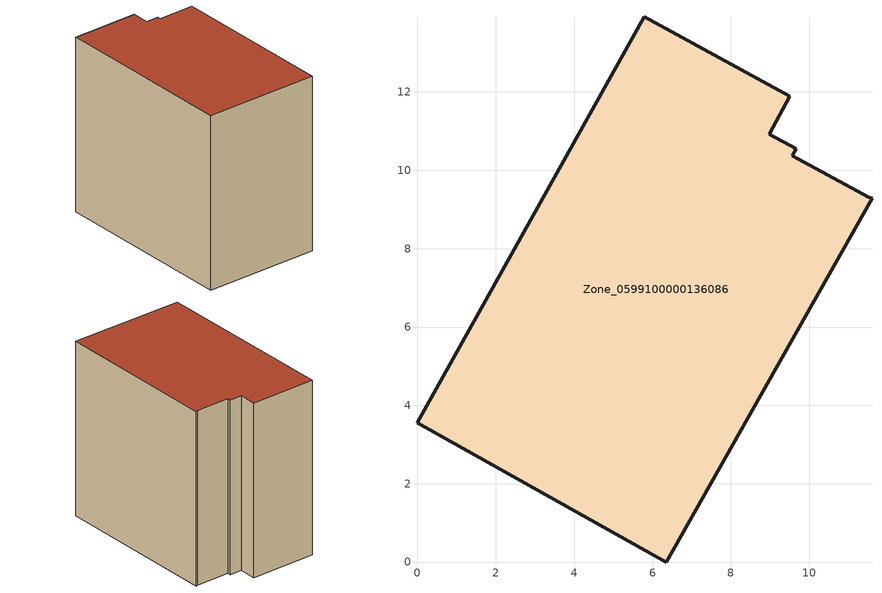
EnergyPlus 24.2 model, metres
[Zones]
Zone_0599100000136086
 floor ground (C_G): 0,3.56 5.79,13.92 9.5,11.89 8.98,10.93 9.66,10.56 9.56,10.37 11.52,9.32 11.6,9.29 6.35,0 z0
 wall outside (C_F): 5.79,13.92 0,3.56 6.35,0 11.6,9.29 11.52,9.32 9.56,10.37 9.66,10.56 8.98,10.93 9.5,11.89 5.79,13.92 z0:10.99
 roof outside (C_R): 9.5,11.89 5.79,13.92 0,3.56 6.35,0 11.6,9.29 11.52,9.32 9.56,10.37 9.66,10.56 8.98,10.93 z10.99
[BUILDING]
Pand.0599100000136086: North Axis=0; Terrain=City; Loads Convergence Tolerance Value=0.04; Temperature Convergence Tolerance Value=0.4; Solar Distribution=FullExterior; Maximum Number of Warmup Days=25; Minimum Number of Warmup Days=1
[Site:Location]
Rotterdam.The.Hague.AP_ZH_NLD Design_Conditions: Latitude=51.96; Longitude=4.45; Time Zone=1; Elevation=-4.5
[SITE:GROUNDTEMPERATURE:BUILDINGSURFACE]
18, 18, 18, 18, 18, 18, 18, 18, 18, 18, 18, 18
[MATERIAL] Thermal Absorptance=0.9; Solar Absorptance=0.7; Visible Absorptance=0.7
Name | Roughness | Thickness | Conductivity | Density | Specific Heat
G.TI.1946 | MediumSmooth | 0.15 | 1 | 540 | 1210
F.TI.1946 | Rough | 0.3 | 0.857143 | 1920 | 840
R.TI.1946 | MediumRough | 0.2 | 0.1 | 1500 | 1000
[CONSTRUCTION]
C_G: G.TI.1946
C_F: F.TI.1946
C_R: R.TI.1946
[ZONE]
Zone_0599100000136086: Type=1; Multiplier=1; Ceiling Height=Autocalculate; Volume=Autocalculate; Floor Area=autocalculate; Part of Total Floor Area=Yes
[ZONEINFILTRATION:DESIGNFLOWRATE]
Infil_Zone_0599100000136086: Zone or ZoneList or Space or SpaceList=Zone_0599100000136086; Schedule=AlwaysOn; Design Flow Rate Calculation Method=Flow/Area; Flow Rate per Floor Area=0.003; Constant Term Coefficient=1; Temperature Term Coefficient=0; Velocity Term Coefficient=0; Velocity Squared Term Coefficient=0
[HVACTEMPLATE:ZONE:IDEALLOADSAIRSYSTEM]
Zone_0599100000136086: Maximum Heating Supply Air Temperature=50; Minimum Cooling Supply Air Temperature=13; Maximum Heating Supply Air Humidity Ratio=0.0156; Minimum Cooling Supply Air Humidity Ratio=0.0077; Heating Limit=NoLimit; Cooling Limit=NoLimit; Dehumidification Control Type=ConstantSensibleHeatRatio; Cooling Sensible Heat Ratio=0.7; Dehumidification Setpoint=60; Humidification Control Type=None; Humidification Setpoint=30; Outdoor Air Method=None; Outdoor Air Flow Rate per Person=0.00944; Outdoor Air Flow Rate per Zone Floor Area=0; Outdoor Air Flow Rate per Zone=0; Demand Controlled Ventilation Type=None; Outdoor Air Economizer Type=NoEconomizer; Heat Recovery Type=None; Sensible Heat Recovery Effectiveness=0.7; Latent Heat Recovery Effectiveness=0.65
[ZONECONTROL:THERMOSTAT]
ThermostatControl_Zone_0599100000136086: Zone or ZoneList=Zone_0599100000136086; Control Type Schedule=DualSetpointControlType; Control 1=Thermostat_Zone_0599100000136086; Temperature Difference Between Cutout And Setpoint=0
[THERMOSTATSETPOINT:DUALSETPOINT]
Thermostat_Zone_0599100000136086: Heating Setpoint Temperature Schedule=HeatingSetpoint_Zone_0599100000136086; Cooling Setpoint Temperature Schedule=CoolingSetpoint_Zone_0599100000136086
[SCHEDULE:COMPACT]
HeatingSetpoint_Zone_0599100000136086: Through: 12/31, For: AllDays, Until: 24:00, 21
CoolingSetpoint_Zone_0599100000136086: Through: 12/31, For: AllDays, Until: 24:00, 24
DualSetpointControlType: Through: 12/31, For: AllDays, Until: 24:00, 4
AlwaysOn: Through: 12/31, For: AllDays, Until: 24:00, 1
